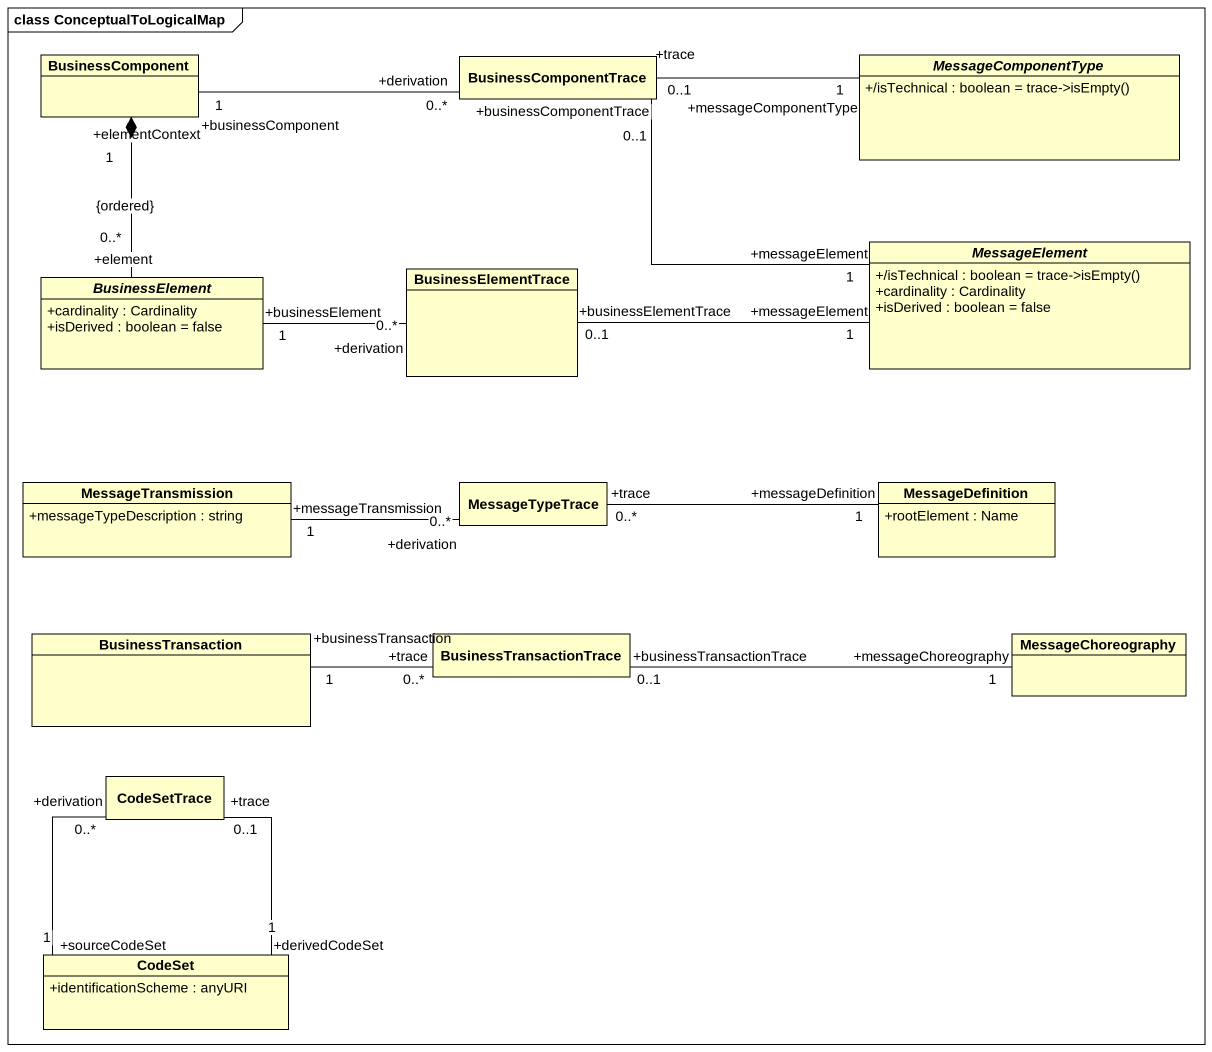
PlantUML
@startuml
mainframe class ConceptualToLogicalMap
hide circle
hide empty members
skinparam classAttributeIconSize 0
class BusinessComponent
class BusinessComponentTrace
abstract class MessageComponentType {
  {field} +/isTechnical : boolean = trace->isEmpty()
}
abstract class MessageElement {
  {field} +/isTechnical : boolean = trace->isEmpty()
  +cardinality : Cardinality
  +isDerived : boolean = false
}
abstract class BusinessElement {
  +cardinality : Cardinality
  +isDerived : boolean = false
}
class BusinessElementTrace
class MessageTransmission {
  +messageTypeDescription : string
}
class MessageTypeTrace
class MessageDefinition {
  +rootElement : Name
}
class BusinessTransaction
class BusinessTransactionTrace
class MessageChoreography
class CodeSetTrace
class CodeSet {
  +identificationScheme : anyURI
}
BusinessComponent "+businessComponent\n1" -right- "+derivation\n0..*" BusinessComponentTrace
BusinessComponent "+elementContext\n1" *-- "+element\n0..*\n{ordered}" BusinessElement
BusinessComponentTrace "+trace\n0..1" -right- "+messageComponentType\n1" MessageComponentType
MessageElement "+messageElement\n1" -left- "+businessComponentTrace\n0..1" BusinessComponentTrace
BusinessElement "+businessElement\n1" -right- "+derivation\n0..*" BusinessElementTrace
BusinessElementTrace "+businessElementTrace\n0..1" -right- "+messageElement\n1" MessageElement
MessageTransmission "+messageTransmission\n1" -right- "+derivation\n0..*" MessageTypeTrace
MessageTypeTrace "+trace\n0..*" -right- "+messageDefinition\n1" MessageDefinition
BusinessTransaction "+businessTransaction\n1" -right- "+trace\n0..*" BusinessTransactionTrace
BusinessTransactionTrace "+businessTransactionTrace\n0..1" -right- "+messageChoreography\n1" MessageChoreography
CodeSetTrace "+derivation\n0..*" -- "+sourceCodeSet\n1" CodeSet
CodeSetTrace "+trace\n0..1" -- "+derivedCodeSet\n1" CodeSet
@enduml
